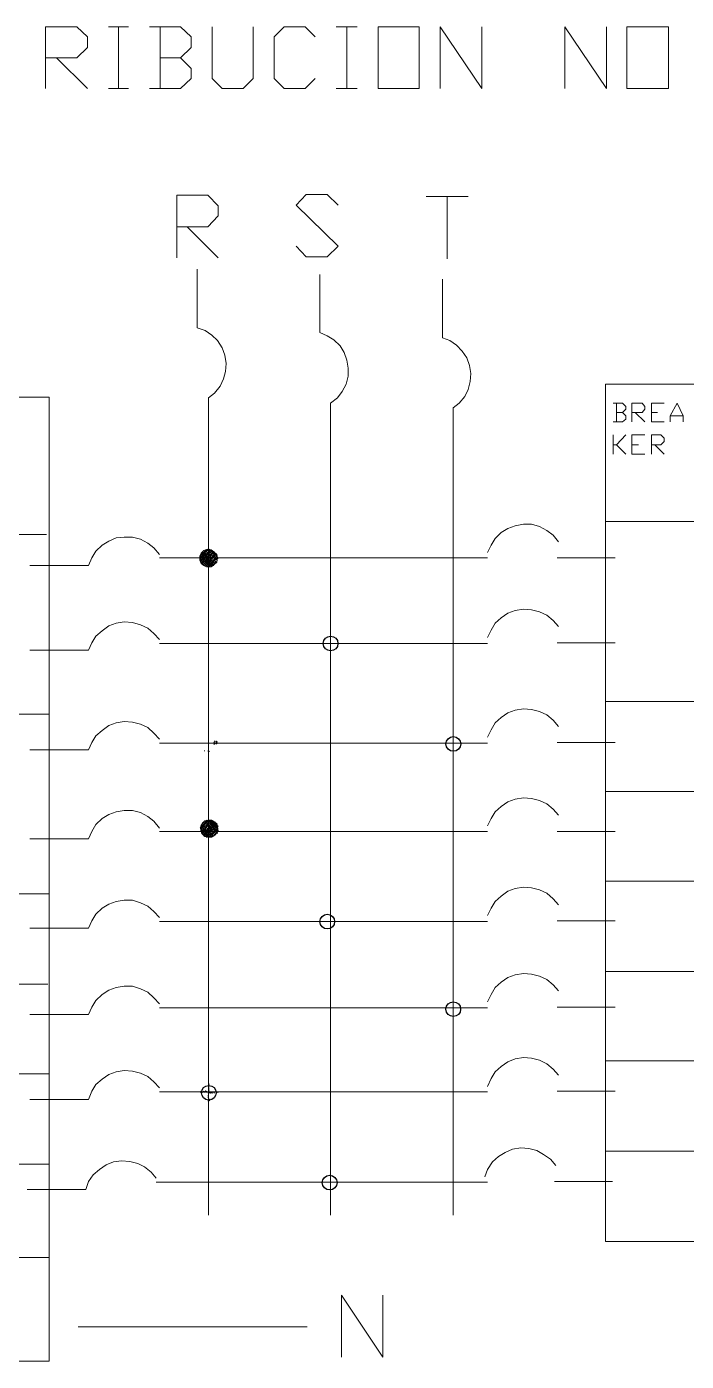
# Model space of a CAD drawing. Header units: metres. Extents: x 0 to 175, y -70 to 21.
# Drawn here: x 163.613 to 165.405, y -11.193 to -7.562 of the extents above; entities that cross this region are included whole.
import ezdxf

# ---------------------------------------------------------------- set-up
doc = ezdxf.new("R2010")
doc.units = ezdxf.units.M
doc.header["$LTSCALE"] = 0.5
doc.layers.add('TABLERO', color=7, linetype='Continuous')

msp = doc.modelspace()

# ---------------------------------------------------------------- linework, layer by layer
at = {"layer": 'TABLERO', "color": 7, "linetype": 'Continuous', "lineweight": 18, "true_color": 0x000007}
for p, q in [((163.8348, -7.562), (163.8898, -7.562)), ((163.8623, -7.562), (163.8623, -7.7306)), ((163.9759, -7.562), (163.9759, -7.7306)), ((164.454, -7.562), (164.5108, -7.562)), ((164.4833, -7.562), (164.4833, -7.7306)), ((163.6938, -7.6463), (163.778, -7.7306)), ((163.8348, -7.7306), (163.8898, -7.7306)), ((164.454, -7.7306), (164.5108, -7.7306)), ((164.6989, -8.0237), (164.8125, -8.0237)), ((164.7557, -8.0237), (164.7557, -8.194)), ((164.0486, -8.1061), (164.1328, -8.1904)), ((164.1072, -8.5714), (164.1072, -10.7953)), ((164.4388, -8.5861), (164.4388, -10.7953)), ((164.7722, -8.5989), (164.7722, -10.7953)), ((165.2155, -8.5861), (165.2155, -8.6373)), ((165.2668, -8.6117), (165.2924, -8.6373)), ((165.3107, -8.6117), (165.3272, -8.6117)), ((165.3107, -8.6373), (165.3455, -8.6373)), ((165.362, -8.6209), (165.3968, -8.6209)), ((165.2063, -8.7253), (165.2063, -8.6722)), ((165.2155, -8.6996), (165.2411, -8.7253)), ((165.2576, -8.6996), (165.2759, -8.6996)), ((165.3199, -8.6996), (165.3455, -8.7253)), ((165.2576, -8.7253), (165.2924, -8.7253)), ((165.1862, -8.9085), (168.3279, -8.9085)), ((163.6668, -8.9433), (160.494, -8.9433)), ((164.0834, -9.0056), (164.0834, -9.0037)), ((164.0852, -8.9982), (164.087, -8.9982)), ((164.0852, -9.0019), (164.087, -9.0001)), ((164.0852, -9.0037), (164.087, -9.0037)), ((164.0852, -9.0056), (164.087, -9.0037)), ((164.087, -8.9964), (164.0889, -8.9946)), ((164.087, -8.9982), (164.0889, -8.9982)), ((164.087, -9.0019), (164.0889, -9.0019)), ((164.0889, -8.9982), (164.0925, -8.9964)), ((164.0889, -9.0001), (164.0907, -9.0001)), ((164.0889, -9.0019), (164.0907, -9.0001)), ((164.0907, -8.9927), (164.0925, -8.9909)), ((164.0907, -8.9982), (164.0925, -8.9982)), ((164.0907, -9.0037), (164.0925, -9.0019)), ((164.0925, -8.9946), (164.0962, -8.9927)), ((164.0925, -8.9982), (164.0944, -8.9946)), ((164.0925, -9.0056), (164.0944, -9.0037)), ((164.0944, -8.9891), (164.0962, -8.9872)), ((164.0944, -8.9927), (164.0962, -8.9891)), ((164.0944, -9.0001), (164.0962, -8.9982)), ((164.0962, -8.9909), (164.0998, -8.9891)), ((164.0962, -8.9946), (164.098, -8.9909)), ((164.0962, -9.0019), (164.0998, -9.0001)), ((164.0962, -9.0056), (164.098, -9.0019)), ((164.0962, -9.0037), (164.098, -9.0037)), ((164.098, -8.9891), (164.0998, -8.9854)), ((164.098, -8.9927), (164.1017, -8.9909)), ((164.098, -8.9964), (164.0998, -8.9946)), ((164.0998, -8.9872), (164.1035, -8.9854)), ((164.0998, -8.9909), (164.1017, -8.9872)), ((164.0998, -8.9982), (164.1035, -8.9964)), ((164.0998, -9.0019), (164.1017, -8.9982)), ((164.1017, -8.9891), (164.1053, -8.9872)), ((164.1017, -8.9927), (164.1035, -8.9909)), ((164.1017, -8.9964), (164.1035, -8.9927)), ((164.1017, -9.0001), (164.1053, -8.9982)), ((164.1017, -9.0037), (164.1035, -9.0019)), ((164.1035, -8.9872), (164.1053, -8.9836)), ((164.1035, -8.9946), (164.1072, -8.9927)), ((164.1035, -8.9982), (164.1053, -8.9946)), ((164.1035, -9.0056), (164.1072, -9.0037)), ((164.1053, -8.9891), (164.1072, -8.9872)), ((164.1053, -8.9927), (164.1072, -8.9891)), ((164.1053, -8.9964), (164.1072, -8.9964)), ((164.1053, -9.0001), (164.1072, -8.9982)), ((164.1072, -8.9854), (164.1072, -8.9836)), ((164.1072, -8.9854), (164.109, -8.9854)), ((164.1072, -8.9891), (164.109, -8.9891)), ((164.1072, -8.9909), (164.1108, -8.9891)), ((164.1072, -8.9946), (164.109, -8.9909)), ((164.1072, -8.9946), (164.109, -8.9946)), ((164.1072, -8.9964), (164.109, -8.9946)), ((164.1072, -8.9982), (164.109, -8.9982)), ((164.1072, -9.0001), (164.109, -9.0001)), ((164.1072, -9.0019), (164.1108, -9.0001)), ((164.1072, -9.0056), (164.109, -9.0019)), ((164.109, -8.9872), (164.1108, -8.9854)), ((164.109, -8.9927), (164.1127, -8.9909)), ((164.109, -8.9964), (164.1108, -8.9927)), ((164.109, -9.0001), (164.1108, -8.9964)), ((164.109, -9.0037), (164.1127, -9.0019)), ((164.1108, -8.9872), (164.1127, -8.9854)), ((164.1108, -8.9909), (164.1127, -8.9872)), ((164.1108, -8.9982), (164.1145, -8.9964)), ((164.1108, -9.0019), (164.1127, -8.9982)), ((164.1108, -9.0074), (164.1145, -9.0037)), ((164.1127, -8.9946), (164.1145, -8.9927)), ((164.1127, -9.0001), (164.1163, -8.9982)), ((164.1127, -9.0037), (164.1145, -9.0001)), ((164.1145, -8.9872), (164.1145, -8.9854)), ((164.1145, -8.9891), (164.1163, -8.9872)), ((164.1145, -8.9946), (164.1182, -8.9927)), ((164.1145, -8.9982), (164.1163, -8.9946)), ((164.1145, -9.0056), (164.1182, -9.0037)), ((164.1163, -8.9909), (164.1182, -8.9891)), ((164.1163, -8.9964), (164.12, -8.9946)), ((164.1163, -9.0001), (164.1182, -8.9964)), ((164.1163, -9.0019), (164.1182, -9.0001)), ((164.1182, -8.9909), (164.12, -8.9891)), ((164.1182, -8.9946), (164.12, -8.9909)), ((164.1182, -9.0019), (164.1218, -9.0001)), ((164.1182, -9.0056), (164.12, -9.0019)), ((164.12, -8.9927), (164.1218, -8.9927)), ((164.12, -8.9964), (164.1237, -8.9927)), ((164.12, -8.9982), (164.1218, -8.9964)), ((164.12, -9.0037), (164.1237, -9.0019)), ((164.12, -9.0074), (164.1218, -9.0037)), ((164.1218, -8.9909), (164.1218, -8.9891)), ((164.1218, -8.9927), (164.1237, -8.9909)), ((164.1218, -8.9982), (164.1255, -8.9946)), ((164.1218, -9.0019), (164.1237, -8.9982)), ((164.1237, -8.9946), (164.1255, -8.9927)), ((164.1237, -9.0001), (164.1273, -8.9982)), ((164.1237, -9.0037), (164.1255, -9.0001)), ((164.1237, -9.0056), (164.1255, -9.0037)), ((164.1255, -8.9982), (164.1273, -8.9964)), ((164.1255, -9.0056), (164.1292, -9.0019)), ((164.1273, -9.0001), (164.1292, -8.9982)), ((164.1273, -9.0019), (164.1292, -9.0001)), ((164.1292, -9.0056), (164.1292, -9.0037)), ((163.7811, -9.0275), (163.6217, -9.0275)), ((164.8656, -9.0074), (163.9734, -9.0074)), ((164.0834, -9.0056), (164.0852, -9.0056)), ((164.0834, -9.0074), (164.0852, -9.0074)), ((164.0834, -9.0092), (164.0852, -9.0074)), ((164.0834, -9.0111), (164.0852, -9.0092)), ((164.0834, -9.0129), (164.0852, -9.0129)), ((164.0852, -9.0111), (164.0889, -9.0074)), ((164.0852, -9.0147), (164.087, -9.0111)), ((164.0852, -9.0166), (164.087, -9.0147)), ((164.0852, -9.0184), (164.0852, -9.0166)), ((164.087, -9.0074), (164.0889, -9.0056)), ((164.087, -9.0074), (164.0889, -9.0074)), ((164.087, -9.0129), (164.0907, -9.0111)), ((164.087, -9.0166), (164.0889, -9.0129)), ((164.087, -9.0184), (164.0889, -9.0166)), ((164.087, -9.0202), (164.0889, -9.0202)), ((164.087, -9.022), (164.0889, -9.022)), ((164.0889, -9.0092), (164.0907, -9.0074)), ((164.0889, -9.0111), (164.0907, -9.0111)), ((164.0889, -9.022), (164.0907, -9.0184)), ((164.0889, -9.0239), (164.0907, -9.022)), ((164.0907, -9.0074), (164.0925, -9.0074)), ((164.0907, -9.0092), (164.0925, -9.0092)), ((164.0907, -9.0147), (164.0925, -9.0129)), ((164.0907, -9.0202), (164.0944, -9.0184)), ((164.0907, -9.0239), (164.0925, -9.0202)), ((164.0907, -9.0257), (164.0925, -9.0239)), ((164.0925, -9.0074), (164.0944, -9.0074)), ((164.0925, -9.0092), (164.0925, -9.0074)), ((164.0925, -9.0074), (164.0944, -9.0074)), ((164.0925, -9.0166), (164.0944, -9.0147)), ((164.0925, -9.0184), (164.0944, -9.0184)), ((164.0925, -9.0275), (164.0944, -9.0257)), ((164.0944, -9.0056), (164.0962, -9.0056)), ((164.0944, -9.0111), (164.0962, -9.0092)), ((164.0944, -9.0166), (164.098, -9.0147)), ((164.0944, -9.0202), (164.0962, -9.0166)), ((164.0944, -9.022), (164.0962, -9.0202)), ((164.0944, -9.0275), (164.098, -9.0257)), ((164.0962, -9.0074), (164.098, -9.0074)), ((164.0962, -9.0129), (164.098, -9.0111)), ((164.0962, -9.0147), (164.098, -9.0147)), ((164.0962, -9.0239), (164.098, -9.022)), ((164.0962, -9.0294), (164.0962, -9.0275)), ((164.098, -9.0074), (164.0998, -9.0056)), ((164.098, -9.0129), (164.0998, -9.0129)), ((164.098, -9.0184), (164.0998, -9.0166)), ((164.098, -9.0239), (164.1017, -9.022)), ((164.098, -9.0275), (164.0998, -9.0239)), ((164.098, -9.0294), (164.0998, -9.0275)), ((164.0998, -9.0092), (164.1017, -9.0074)), ((164.0998, -9.0129), (164.1017, -9.0092)), ((164.0998, -9.0111), (164.1017, -9.0111)), ((164.0998, -9.0147), (164.1017, -9.0147)), ((164.0998, -9.0202), (164.1017, -9.0184)), ((164.0998, -9.022), (164.1017, -9.022)), ((164.0998, -9.0312), (164.1017, -9.0294)), ((164.1017, -9.0074), (164.1035, -9.0074)), ((164.1017, -9.0147), (164.1035, -9.0129)), ((164.1017, -9.0202), (164.1053, -9.0166)), ((164.1017, -9.0239), (164.1035, -9.0202)), ((164.1017, -9.0257), (164.1035, -9.0239)), ((164.1017, -9.0312), (164.1053, -9.0294)), ((164.1035, -9.0074), (164.1053, -9.0056)), ((164.1035, -9.0074), (164.1053, -9.0074)), ((164.1035, -9.0092), (164.1035, -9.0074)), ((164.1035, -9.0111), (164.1053, -9.0111)), ((164.1035, -9.0166), (164.1053, -9.0147)), ((164.1035, -9.0184), (164.1053, -9.0184)), ((164.1035, -9.022), (164.1053, -9.022)), ((164.1035, -9.0275), (164.1053, -9.0257)), ((164.1053, -9.0074), (164.1072, -9.0074)), ((164.1053, -9.0074), (164.1072, -9.0074)), ((164.1053, -9.0111), (164.1072, -9.0092)), ((164.1053, -9.0202), (164.1072, -9.0184)), ((164.1053, -9.022), (164.1072, -9.0202)), ((164.1053, -9.0275), (164.1072, -9.0275)), ((164.1053, -9.0312), (164.1072, -9.0294)), ((164.1053, -9.0312), (164.1072, -9.0312)), ((164.1072, -9.0056), (164.109, -9.0056)), ((164.1072, -9.0074), (164.109, -9.0056)), ((164.1072, -9.0111), (164.1108, -9.0074)), ((164.1072, -9.0092), (164.109, -9.0092)), ((164.1072, -9.0129), (164.109, -9.0111)), ((164.1072, -9.0166), (164.109, -9.0129)), ((164.1072, -9.0147), (164.109, -9.0147)), ((164.1072, -9.0166), (164.109, -9.0166)), ((164.1072, -9.0184), (164.109, -9.0166)), ((164.1072, -9.0184), (164.109, -9.0184)), ((164.1072, -9.0202), (164.109, -9.0202)), ((164.1072, -9.0239), (164.109, -9.022)), ((164.1072, -9.0257), (164.109, -9.0257)), ((164.1072, -9.0294), (164.1072, -9.0275)), ((164.1072, -9.0294), (164.109, -9.0294)), ((164.109, -9.0074), (164.1108, -9.0056)), ((164.109, -9.0074), (164.1108, -9.0074)), ((164.109, -9.0147), (164.1127, -9.0129)), ((164.109, -9.0184), (164.1108, -9.0166)), ((164.109, -9.0275), (164.1108, -9.0239)), ((164.109, -9.0294), (164.1108, -9.0275)), ((164.1108, -9.0092), (164.1127, -9.0074)), ((164.1108, -9.0129), (164.1127, -9.0092)), ((164.1108, -9.0147), (164.1127, -9.0147)), ((164.1108, -9.0202), (164.1127, -9.0184)), ((164.1108, -9.022), (164.1127, -9.022)), ((164.1108, -9.0257), (164.1127, -9.0257)), ((164.1108, -9.0312), (164.1127, -9.0294)), ((164.1127, -9.0074), (164.1145, -9.0074)), ((164.1127, -9.0111), (164.1163, -9.0092)), ((164.1127, -9.0147), (164.1145, -9.0129)), ((164.1127, -9.022), (164.1163, -9.0202)), ((164.1127, -9.0239), (164.1145, -9.0239)), ((164.1127, -9.0257), (164.1145, -9.0239)), ((164.1145, -9.0074), (164.1163, -9.0056)), ((164.1145, -9.0092), (164.1145, -9.0074)), ((164.1145, -9.0166), (164.1163, -9.0147)), ((164.1145, -9.0202), (164.1163, -9.0166)), ((164.1145, -9.022), (164.1163, -9.022)), ((164.1145, -9.0275), (164.1163, -9.0257)), ((164.1145, -9.0294), (164.1163, -9.0294)), ((164.1163, -9.0074), (164.12, -9.0056)), ((164.1163, -9.0074), (164.1182, -9.0074)), ((164.1163, -9.0111), (164.1182, -9.0074)), ((164.1163, -9.0184), (164.12, -9.0166)), ((164.1163, -9.022), (164.1182, -9.0202)), ((164.1182, -9.0092), (164.1218, -9.0074)), ((164.1182, -9.0129), (164.1218, -9.0111)), ((164.1182, -9.0166), (164.12, -9.0129)), ((164.1182, -9.0184), (164.12, -9.0184)), ((164.1182, -9.0239), (164.12, -9.022)), ((164.1182, -9.0294), (164.1182, -9.0275)), ((164.12, -9.0147), (164.1237, -9.0129)), ((164.12, -9.0184), (164.1218, -9.0147)), ((164.12, -9.0257), (164.1237, -9.0239)), ((164.12, -9.0275), (164.1218, -9.0275)), ((164.1218, -9.0074), (164.1237, -9.0074)), ((164.1218, -9.0092), (164.1237, -9.0074)), ((164.1218, -9.0129), (164.1237, -9.0092)), ((164.1218, -9.0166), (164.1255, -9.0147)), ((164.1218, -9.0202), (164.1237, -9.0184)), ((164.1218, -9.0239), (164.1237, -9.0202)), ((164.1237, -9.0074), (164.1255, -9.0074)), ((164.1237, -9.0111), (164.1273, -9.0092)), ((164.1237, -9.0147), (164.1255, -9.0111)), ((164.1237, -9.022), (164.1273, -9.0202)), ((164.1255, -9.0074), (164.1273, -9.0056)), ((164.1255, -9.0092), (164.1255, -9.0074)), ((164.1255, -9.0129), (164.1292, -9.0111)), ((164.1255, -9.0166), (164.1292, -9.0147)), ((164.1255, -9.0202), (164.1273, -9.0166)), ((164.1273, -9.0074), (164.131, -9.0056)), ((164.1273, -9.0074), (164.1292, -9.0074)), ((164.1273, -9.0111), (164.1292, -9.0074)), ((164.1292, -9.0129), (164.131, -9.0129)), ((164.1292, -9.0166), (164.1292, -9.0147)), ((164.131, -9.0092), (164.1328, -9.0092)), ((165.0543, -9.0074), (165.2118, -9.0074)), ((163.7811, -9.2584), (163.6217, -9.2584)), ((164.8656, -9.24), (163.9734, -9.24)), ((165.0543, -9.2382), (165.2118, -9.2382)), ((165.1862, -9.3976), (168.3279, -9.3976)), ((163.674, -9.4324), (162.2212, -9.4324)), ((164.8656, -9.5112), (163.9734, -9.5112)), ((164.121, -9.5097), (164.1228, -9.5079)), ((164.1228, -9.5061), (164.1247, -9.5061)), ((164.1228, -9.5116), (164.1247, -9.5097)), ((164.1228, -9.5116), (164.1247, -9.5116)), ((164.1265, -9.5079), (164.1283, -9.5061)), ((164.1283, -9.5097), (164.1302, -9.5079)), ((164.1283, -9.5116), (164.1302, -9.5116)), ((164.1283, -9.5134), (164.1302, -9.5116)), ((164.7483, -9.5112), (164.7502, -9.5112)), ((164.752, -9.5112), (164.7538, -9.5112)), ((164.7575, -9.5112), (164.7593, -9.5112)), ((164.763, -9.5112), (164.7648, -9.5112)), ((164.7685, -9.5112), (164.7703, -9.5112)), ((164.7722, -9.4892), (164.7722, -9.4874)), ((164.7722, -9.4929), (164.7722, -9.491)), ((164.7722, -9.5002), (164.7722, -9.4983)), ((164.7722, -9.5038), (164.7722, -9.502)), ((164.7722, -9.5112), (164.7722, -9.5093)), ((164.7722, -9.5112), (164.774, -9.5112)), ((164.774, -9.5112), (164.7758, -9.5112)), ((164.7758, -9.5112), (164.7777, -9.5112)), ((164.7795, -9.5112), (164.7813, -9.5112)), ((164.7832, -9.5112), (164.785, -9.5112)), ((164.7868, -9.5112), (164.7886, -9.5112)), ((164.7905, -9.5112), (164.7923, -9.5112)), ((165.0543, -9.5093), (165.2118, -9.5093)), ((163.7811, -9.5295), (163.6217, -9.5295)), ((164.0954, -9.5317), (164.0972, -9.5317)), ((164.1064, -9.5317), (164.1082, -9.5299)), ((164.1064, -9.5317), (164.1082, -9.5317)), ((164.1064, -9.5336), (164.1064, -9.5317)), ((164.1064, -9.5336), (164.1082, -9.5336)), ((164.1082, -9.5336), (164.11, -9.5336)), ((164.1265, -9.5134), (164.1283, -9.5134)), ((165.1862, -9.6431), (168.3279, -9.6431)), ((164.0898, -9.7301), (164.0916, -9.7264)), ((164.0916, -9.7319), (164.0953, -9.7301)), ((164.0934, -9.7264), (164.0953, -9.7246)), ((164.0934, -9.7283), (164.0953, -9.7264)), ((164.0953, -9.7283), (164.0989, -9.7264)), ((164.0953, -9.7319), (164.0971, -9.7283)), ((164.0971, -9.7246), (164.0989, -9.7228)), ((164.0971, -9.7301), (164.1008, -9.7283)), ((164.0971, -9.7337), (164.0989, -9.7301)), ((164.0989, -9.7246), (164.1026, -9.7209)), ((164.0989, -9.7283), (164.1008, -9.7246)), ((164.1008, -9.7264), (164.1044, -9.7246)), ((164.1008, -9.7301), (164.1026, -9.7264)), ((164.1008, -9.7319), (164.1026, -9.7301)), ((164.1026, -9.7228), (164.1044, -9.7209)), ((164.1026, -9.7246), (164.1044, -9.7246)), ((164.1044, -9.7228), (164.1081, -9.7209)), ((164.1044, -9.7283), (164.1063, -9.7264)), ((164.1063, -9.7301), (164.1081, -9.7283)), ((164.1081, -9.7209), (164.1099, -9.7209)), ((164.1081, -9.7246), (164.1099, -9.7228)), ((164.1081, -9.7246), (164.1099, -9.7246)), ((164.1081, -9.7301), (164.1118, -9.7283)), ((164.1081, -9.7301), (164.1099, -9.7301)), ((164.1081, -9.7319), (164.1099, -9.7301)), ((164.1099, -9.7209), (164.1118, -9.7209)), ((164.1099, -9.7264), (164.1118, -9.7246)), ((164.1099, -9.7283), (164.1118, -9.7283)), ((164.1118, -9.7209), (164.1136, -9.7209)), ((164.1118, -9.7264), (164.1154, -9.7228)), ((164.1118, -9.7319), (164.1136, -9.7301)), ((164.1136, -9.7228), (164.1154, -9.7209)), ((164.1136, -9.7246), (164.1154, -9.7246)), ((164.1136, -9.7283), (164.1154, -9.7283)), ((164.1154, -9.7283), (164.1173, -9.7264)), ((164.1173, -9.7228), (164.1173, -9.7209)), ((164.1173, -9.7246), (164.1191, -9.7246)), ((164.1173, -9.7301), (164.1191, -9.7283)), ((164.1191, -9.7246), (164.1209, -9.7228)), ((164.1191, -9.7337), (164.1227, -9.7301)), ((164.1209, -9.7264), (164.1227, -9.7246)), ((164.1209, -9.7283), (164.1227, -9.7283)), ((164.1227, -9.7283), (164.1246, -9.7264)), ((164.1227, -9.7319), (164.1246, -9.7301)), ((164.1246, -9.7264), (164.1264, -9.7264)), ((164.1246, -9.7283), (164.1264, -9.7283)), ((164.1264, -9.7283), (164.1282, -9.7283)), ((164.1282, -9.7301), (164.1301, -9.7301)), ((164.8656, -9.7511), (163.9734, -9.7511)), ((164.0843, -9.7411), (164.0861, -9.7392)), ((164.0843, -9.7429), (164.0861, -9.7429)), ((164.0861, -9.7374), (164.0879, -9.7374)), ((164.0861, -9.7411), (164.0898, -9.7392)), ((164.0861, -9.7447), (164.0879, -9.7429)), ((164.0861, -9.7447), (164.0879, -9.7447)), ((164.0861, -9.7466), (164.0879, -9.7447)), ((164.0861, -9.7484), (164.0879, -9.7484)), ((164.0861, -9.7521), (164.0879, -9.7502)), ((164.0879, -9.7356), (164.0898, -9.7337)), ((164.0879, -9.7392), (164.0898, -9.7356)), ((164.0879, -9.7411), (164.0898, -9.7411)), ((164.0879, -9.7466), (164.0898, -9.7447)), ((164.0879, -9.7484), (164.0898, -9.7484)), ((164.0879, -9.7521), (164.0898, -9.7521)), ((164.0879, -9.7539), (164.0898, -9.7539)), ((164.0879, -9.7576), (164.0898, -9.7557)), ((164.0898, -9.7374), (164.0934, -9.7356)), ((164.0898, -9.7411), (164.0916, -9.7374)), ((164.0898, -9.7484), (164.0934, -9.7466)), ((164.0898, -9.7502), (164.0916, -9.7502)), ((164.0898, -9.7521), (164.0916, -9.7502)), ((164.0898, -9.7594), (164.0916, -9.7576)), ((164.0907, -9.7511), (164.0925, -9.7511)), ((164.0916, -9.7356), (164.0934, -9.7319)), ((164.0916, -9.7429), (164.0934, -9.7411)), ((164.0916, -9.7484), (164.0934, -9.7484)), ((164.0916, -9.7539), (164.0934, -9.7521)), ((164.0916, -9.7594), (164.0934, -9.7594)), ((164.0934, -9.7337), (164.0971, -9.7319)), ((164.0934, -9.7374), (164.0953, -9.7337)), ((164.0934, -9.7447), (164.0934, -9.7429)), ((164.0934, -9.7447), (164.0953, -9.7447)), ((164.0934, -9.7484), (164.0953, -9.7447)), ((164.0934, -9.7557), (164.0953, -9.7539)), ((164.0934, -9.7576), (164.0953, -9.7576)), ((164.0934, -9.7594), (164.0953, -9.7576)), ((164.0934, -9.7631), (164.0953, -9.7631)), ((164.0953, -9.7356), (164.0989, -9.7337)), ((164.0953, -9.7392), (164.0971, -9.7374)), ((164.0953, -9.7429), (164.0971, -9.7392)), ((164.0953, -9.7447), (164.0971, -9.7429)), ((164.0953, -9.7502), (164.0971, -9.7484)), ((164.0953, -9.7557), (164.0971, -9.7557)), ((164.0953, -9.7612), (164.0971, -9.7594)), ((164.0971, -9.7411), (164.1008, -9.7392)), ((164.0971, -9.7447), (164.0989, -9.7411)), ((164.0971, -9.7447), (164.0989, -9.7447)), ((164.0971, -9.7521), (164.1008, -9.7502)), ((164.0971, -9.7557), (164.0989, -9.7521)), ((164.0971, -9.7539), (164.0989, -9.7539)), ((164.0971, -9.7576), (164.0989, -9.7576)), ((164.0971, -9.7631), (164.0989, -9.7612)), ((164.0971, -9.7649), (164.0989, -9.7649)), ((164.0989, -9.7356), (164.1026, -9.7337)), ((164.0989, -9.7392), (164.1008, -9.7356)), ((164.0989, -9.7429), (164.1026, -9.7411)), ((164.0989, -9.7466), (164.1008, -9.7447)), ((164.0989, -9.7576), (164.1008, -9.7557)), ((164.0989, -9.7631), (164.1008, -9.7631)), ((164.1008, -9.7374), (164.1044, -9.7356)), ((164.1008, -9.7411), (164.1026, -9.7374)), ((164.1008, -9.7484), (164.1044, -9.7466)), ((164.1008, -9.7521), (164.1026, -9.7484)), ((164.1008, -9.7594), (164.1026, -9.7576)), ((164.1008, -9.7631), (164.1026, -9.7594)), ((164.1008, -9.7612), (164.1026, -9.7612)), ((164.1008, -9.7649), (164.1026, -9.7649)), ((164.1008, -9.7667), (164.1026, -9.7667)), ((164.1026, -9.7356), (164.1044, -9.7319)), ((164.1026, -9.7392), (164.1063, -9.7374)), ((164.1026, -9.7429), (164.1044, -9.7411)), ((164.1026, -9.7466), (164.1044, -9.7447)), ((164.1026, -9.7502), (164.1063, -9.7484)), ((164.1026, -9.7539), (164.1044, -9.7521)), ((164.1026, -9.7649), (164.1044, -9.7631)), ((164.1044, -9.7337), (164.1081, -9.7319)), ((164.1044, -9.7374), (164.1063, -9.7337)), ((164.1044, -9.7447), (164.1044, -9.7429)), ((164.1044, -9.7447), (164.1063, -9.7447)), ((164.1044, -9.7484), (164.1063, -9.7447)), ((164.1044, -9.7557), (164.1081, -9.7539)), ((164.1044, -9.7594), (164.1063, -9.7557)), ((164.1044, -9.7576), (164.1063, -9.7576)), ((164.1044, -9.7612), (164.1063, -9.7612)), ((164.1044, -9.7667), (164.1063, -9.7649)), ((164.1063, -9.7392), (164.1081, -9.7374)), ((164.1063, -9.7429), (164.1081, -9.7392)), ((164.1063, -9.7447), (164.1081, -9.7429)), ((164.1063, -9.7466), (164.1081, -9.7447)), ((164.1063, -9.7502), (164.1081, -9.7484)), ((164.1063, -9.7576), (164.1081, -9.7557)), ((164.1063, -9.7612), (164.1081, -9.7594)), ((164.1063, -9.7667), (164.1081, -9.7667)), ((164.1072, -9.7347), (164.1072, -9.7328)), ((164.1072, -9.7457), (164.1072, -9.7438)), ((164.1081, -9.7337), (164.1081, -9.7319)), ((164.1081, -9.7356), (164.1099, -9.7337)), ((164.1081, -9.7356), (164.1099, -9.7356)), ((164.1081, -9.7392), (164.1099, -9.7392)), ((164.1081, -9.7411), (164.1118, -9.7392)), ((164.1081, -9.7411), (164.1099, -9.7411)), ((164.1081, -9.7429), (164.1099, -9.7411)), ((164.1081, -9.7447), (164.1081, -9.7429)), ((164.1081, -9.7447), (164.1099, -9.7447)), ((164.1081, -9.7447), (164.1099, -9.7447)), ((164.1081, -9.7484), (164.1099, -9.7484)), ((164.1081, -9.7521), (164.1118, -9.7502)), ((164.1081, -9.7521), (164.1099, -9.7521)), ((164.1081, -9.7539), (164.1099, -9.7521)), ((164.1081, -9.7557), (164.1081, -9.7539)), ((164.1081, -9.7557), (164.1099, -9.7557)), ((164.1081, -9.7631), (164.1099, -9.7612)), ((164.1081, -9.7631), (164.1099, -9.7631)), ((164.1081, -9.7649), (164.1099, -9.7631)), ((164.1081, -9.7649), (164.1099, -9.7649)), ((164.1081, -9.7667), (164.1081, -9.7649)), ((164.1081, -9.7667), (164.1099, -9.7667)), ((164.1099, -9.7374), (164.1118, -9.7356)), ((164.1099, -9.7429), (164.1136, -9.7411)), ((164.1099, -9.7466), (164.1118, -9.7447)), ((164.1099, -9.7502), (164.1118, -9.7466)), ((164.1099, -9.7539), (164.1136, -9.7521)), ((164.1099, -9.7576), (164.1118, -9.7557)), ((164.1099, -9.7649), (164.1136, -9.7631)), ((164.1099, -9.7667), (164.1118, -9.7667)), ((164.1118, -9.7374), (164.1154, -9.7356)), ((164.1118, -9.7411), (164.1136, -9.7374)), ((164.1118, -9.7447), (164.1118, -9.7429)), ((164.1118, -9.7484), (164.1154, -9.7466)), ((164.1118, -9.7521), (164.1136, -9.7484)), ((164.1118, -9.7594), (164.1154, -9.7576)), ((164.1118, -9.7631), (164.1136, -9.7594)), ((164.1118, -9.7649), (164.1136, -9.7649)), ((164.1136, -9.7337), (164.1154, -9.7319)), ((164.1136, -9.7447), (164.1154, -9.7447)), ((164.1136, -9.7502), (164.1173, -9.7484)), ((164.1136, -9.7539), (164.1154, -9.7502)), ((164.1136, -9.7612), (164.1173, -9.7594)), ((164.1136, -9.7649), (164.1154, -9.7631)), ((164.1154, -9.7374), (164.1173, -9.7337)), ((164.1154, -9.7392), (164.1173, -9.7374)), ((164.1154, -9.7447), (164.1154, -9.7429)), ((164.1154, -9.7447), (164.1173, -9.7447)), ((164.1154, -9.7484), (164.1173, -9.7447)), ((164.1154, -9.7557), (164.1191, -9.7539)), ((164.1154, -9.7594), (164.1173, -9.7557)), ((164.1154, -9.7667), (164.1173, -9.7649)), ((164.1173, -9.7319), (164.1191, -9.7319)), ((164.1173, -9.7356), (164.1191, -9.7356)), ((164.1173, -9.7411), (164.1191, -9.7392)), ((164.1173, -9.7447), (164.1191, -9.7429)), ((164.1173, -9.7466), (164.1209, -9.7447)), ((164.1173, -9.7502), (164.1191, -9.7466)), ((164.1173, -9.7521), (164.1191, -9.7502)), ((164.1173, -9.7576), (164.1209, -9.7557)), ((164.1173, -9.7612), (164.1191, -9.7576)), ((164.1191, -9.7356), (164.1209, -9.7337)), ((164.1191, -9.7447), (164.1209, -9.7411)), ((164.1191, -9.7447), (164.1209, -9.7447)), ((164.1191, -9.7521), (164.1227, -9.7502)), ((164.1191, -9.7557), (164.1209, -9.7521)), ((164.1191, -9.7594), (164.1227, -9.7576)), ((164.1191, -9.7631), (164.1227, -9.7612)), ((164.1191, -9.7649), (164.1209, -9.7631)), ((164.1209, -9.7319), (164.1227, -9.7319)), ((164.1209, -9.7374), (164.1227, -9.7356)), ((164.1209, -9.7429), (164.1227, -9.7429)), ((164.1209, -9.7466), (164.1227, -9.7447)), ((164.1209, -9.7484), (164.1227, -9.7466)), ((164.1209, -9.7539), (164.1246, -9.7521)), ((164.1209, -9.7576), (164.1227, -9.7539)), ((164.1218, -9.7511), (164.1237, -9.7511)), ((164.1227, -9.7411), (164.1246, -9.7374)), ((164.1227, -9.7429), (164.1246, -9.7411)), ((164.1227, -9.7521), (164.1246, -9.7484)), ((164.1227, -9.7594), (164.1264, -9.7576)), ((164.1227, -9.7631), (164.1246, -9.7594)), ((164.1237, -9.7511), (164.1255, -9.7511)), ((164.1246, -9.7337), (164.1264, -9.7319)), ((164.1246, -9.7356), (164.1264, -9.7356)), ((164.1246, -9.7392), (164.1264, -9.7392)), ((164.1246, -9.7447), (164.1264, -9.7429)), ((164.1246, -9.7447), (164.1264, -9.7447)), ((164.1246, -9.7502), (164.1282, -9.7484)), ((164.1246, -9.7539), (164.1264, -9.7502)), ((164.1246, -9.7557), (164.1264, -9.7539)), ((164.1264, -9.7356), (164.1301, -9.7337)), ((164.1264, -9.7374), (164.1282, -9.7374)), ((164.1264, -9.7392), (164.1282, -9.7374)), ((164.1264, -9.7484), (164.1282, -9.7447)), ((164.1264, -9.7594), (164.1282, -9.7557)), ((164.1282, -9.7356), (164.1301, -9.7356)), ((164.1282, -9.7411), (164.1301, -9.7392)), ((164.1282, -9.7466), (164.1301, -9.7466)), ((164.1282, -9.7502), (164.1319, -9.7466)), ((164.1282, -9.7521), (164.1301, -9.7502)), ((164.1301, -9.7356), (164.1301, -9.7337)), ((164.1301, -9.7429), (164.1319, -9.7411)), ((164.1301, -9.7447), (164.1319, -9.7447)), ((164.1301, -9.7466), (164.1319, -9.7447)), ((164.1301, -9.7557), (164.1319, -9.7557)), ((164.1319, -9.7374), (164.1337, -9.7374)), ((164.1319, -9.7484), (164.1337, -9.7484)), ((164.772, -9.7524), (164.772, -9.7505)), ((165.0543, -9.7511), (165.2118, -9.7511)), ((163.7811, -9.7713), (163.6217, -9.7713)), ((164.1072, -9.7731), (164.1072, -9.7713)), ((165.1862, -9.8867), (168.3279, -9.8867)), ((163.674, -9.9215), (160.494, -9.9215)), ((164.4388, -9.9856), (164.4388, -9.9838)), ((163.7811, -10.0149), (163.6217, -10.0149)), ((164.8656, -9.9966), (163.9734, -9.9966)), ((164.4168, -9.9966), (164.4186, -9.9966)), ((164.4241, -9.9966), (164.4259, -9.9966)), ((164.4278, -9.9966), (164.4296, -9.9966)), ((164.4351, -9.9966), (164.4369, -9.9966)), ((164.4388, -9.9875), (164.4388, -9.9856)), ((164.4388, -9.9966), (164.4388, -9.9948)), ((164.4388, -9.9966), (164.4406, -9.9966)), ((164.4388, -9.9966), (164.4406, -9.9966)), ((164.4388, -10.0003), (164.4388, -9.9985)), ((164.4388, -10.0076), (164.4388, -10.0058)), ((164.4388, -10.0186), (164.4388, -10.0168)), ((164.4442, -9.9966), (164.4461, -9.9966)), ((164.4461, -9.9966), (164.4479, -9.9966)), ((164.4497, -9.9966), (164.4516, -9.9966)), ((164.4552, -9.9966), (164.4571, -9.9966)), ((164.4607, -9.9966), (164.4626, -9.9966)), ((165.0543, -9.9948), (165.2118, -9.9948)), ((165.1862, -10.1322), (168.3279, -10.1322)), ((163.67, -10.167), (160.494, -10.167)), ((164.8656, -10.2311), (163.9734, -10.2311)), ((164.7483, -10.2311), (164.7502, -10.2311)), ((164.752, -10.2311), (164.7538, -10.2311)), ((164.7575, -10.2311), (164.7593, -10.2311)), ((164.763, -10.2311), (164.7648, -10.2311)), ((164.7685, -10.2311), (164.7703, -10.2311)), ((164.7722, -10.2091), (164.7722, -10.2073)), ((164.7722, -10.2128), (164.7722, -10.211)), ((164.7722, -10.2201), (164.7722, -10.2183)), ((164.7722, -10.2238), (164.7722, -10.222)), ((164.7722, -10.2311), (164.7722, -10.2293)), ((164.7722, -10.2311), (164.774, -10.2311)), ((164.7722, -10.2348), (164.7722, -10.2329)), ((164.774, -10.2311), (164.7758, -10.2311)), ((164.7758, -10.2311), (164.7777, -10.2311)), ((164.7795, -10.2311), (164.7813, -10.2311)), ((164.7832, -10.2311), (164.785, -10.2311)), ((164.7868, -10.2311), (164.7886, -10.2311)), ((164.7905, -10.2311), (164.7923, -10.2311)), ((165.0543, -10.2293), (165.2118, -10.2293)), ((163.7811, -10.2494), (163.6217, -10.2494)), ((165.1862, -10.3758), (168.3279, -10.3758)), ((163.674, -10.4106), (160.494, -10.4106)), ((164.087, -10.4601), (164.0889, -10.4564)), ((164.098, -10.4601), (164.0998, -10.4564)), ((164.1072, -10.4381), (164.109, -10.4381)), ((164.1072, -10.4399), (164.109, -10.4381)), ((164.1072, -10.4399), (164.109, -10.4399)), ((164.1072, -10.4418), (164.109, -10.4418)), ((164.1072, -10.4454), (164.109, -10.4436)), ((164.1072, -10.4473), (164.109, -10.4473)), ((164.1072, -10.4509), (164.109, -10.4509)), ((164.1072, -10.4528), (164.109, -10.4528)), ((164.1072, -10.4564), (164.109, -10.4546)), ((164.1072, -10.4564), (164.109, -10.4564)), ((163.7811, -10.4803), (163.6217, -10.4803)), ((164.8656, -10.4601), (163.9734, -10.4601)), ((164.0834, -10.4601), (164.0852, -10.4601)), ((164.0852, -10.4601), (164.087, -10.4583)), ((164.0852, -10.4619), (164.0889, -10.4601)), ((164.087, -10.4601), (164.0889, -10.4601)), ((164.0889, -10.4601), (164.0907, -10.4601)), ((164.0889, -10.4619), (164.0907, -10.4601)), ((164.0907, -10.4601), (164.0925, -10.4601)), ((164.0925, -10.4601), (164.0944, -10.4583)), ((164.0925, -10.4619), (164.0925, -10.4601)), ((164.0944, -10.4601), (164.098, -10.4583)), ((164.0944, -10.4601), (164.0962, -10.4601)), ((164.0962, -10.4619), (164.0998, -10.4601)), ((164.0998, -10.4601), (164.1017, -10.4601)), ((164.0998, -10.4619), (164.1017, -10.4601)), ((164.1017, -10.4601), (164.1017, -10.4583)), ((164.1035, -10.4601), (164.1053, -10.4601)), ((164.1053, -10.4601), (164.1072, -10.4601)), ((164.1053, -10.4601), (164.1072, -10.4601)), ((164.1053, -10.4638), (164.1072, -10.4619)), ((164.1053, -10.4711), (164.1072, -10.4693)), ((164.1053, -10.4748), (164.1072, -10.4729)), ((164.1053, -10.4821), (164.1072, -10.4803)), ((164.1072, -10.4601), (164.109, -10.4583)), ((164.1072, -10.4619), (164.1072, -10.4601)), ((164.1072, -10.4619), (164.1108, -10.4601)), ((164.1072, -10.4656), (164.109, -10.4619)), ((164.1072, -10.4638), (164.109, -10.4638)), ((164.1072, -10.4729), (164.1072, -10.4711)), ((164.1072, -10.4803), (164.109, -10.4803)), ((164.109, -10.4821), (164.1108, -10.4784)), ((164.109, -10.4839), (164.1108, -10.4821)), ((164.1108, -10.4619), (164.1127, -10.4601)), ((164.1108, -10.4638), (164.1127, -10.4619)), ((164.1127, -10.4638), (164.1163, -10.4601)), ((164.1163, -10.4619), (164.1182, -10.4601)), ((164.1163, -10.4638), (164.1182, -10.4638)), ((164.1182, -10.4619), (164.1218, -10.4601)), ((164.1218, -10.4638), (164.1237, -10.4619)), ((164.1273, -10.4619), (164.1292, -10.4601)), ((164.1273, -10.4638), (164.1292, -10.4638)), ((164.131, -10.4619), (164.1328, -10.4619)), ((165.0543, -10.4583), (165.2118, -10.4583)), ((165.1862, -10.6213), (168.3279, -10.6213)), ((163.674, -10.6561), (160.494, -10.6561)), ((164.8656, -10.7056), (163.9643, -10.7056)), ((164.4076, -10.7056), (164.4094, -10.7056)), ((164.4113, -10.7056), (164.4131, -10.7056)), ((164.4131, -10.7056), (164.4149, -10.7056)), ((164.4168, -10.7056), (164.4186, -10.7056)), ((164.4204, -10.7056), (164.4223, -10.7056)), ((164.4259, -10.7056), (164.4278, -10.7056)), ((164.4259, -10.7056), (164.4278, -10.7056)), ((164.4296, -10.7056), (164.4314, -10.7056)), ((164.4314, -10.7056), (164.4333, -10.7056)), ((164.4351, -10.7056), (164.4369, -10.7056)), ((164.4369, -10.7056), (164.4388, -10.7056)), ((164.4388, -10.7056), (164.4406, -10.7056)), ((164.4406, -10.7056), (164.4424, -10.7056)), ((164.4424, -10.7056), (164.4442, -10.7056)), ((164.4461, -10.7056), (164.4479, -10.7056)), ((164.4497, -10.7056), (164.4516, -10.7056)), ((164.7501, -10.7055), (164.7519, -10.7055)), ((164.7519, -10.7055), (164.7538, -10.7055)), ((164.7556, -10.7055), (164.7574, -10.7055)), ((164.7721, -10.6909), (164.7721, -10.689)), ((164.7721, -10.7019), (164.7721, -10.7)), ((164.7721, -10.7055), (164.7739, -10.7055)), ((165.0469, -10.7037), (165.2045, -10.7037)), ((163.7738, -10.7257), (163.6144, -10.7257)), ((164.7721, -10.7129), (164.7721, -10.711)), ((164.7721, -10.7238), (164.7721, -10.722)), ((165.2045, -10.8668), (167.6391, -10.8668)), ((163.674, -10.9104), (160.494, -10.9104)), ((163.7524, -11.0994), (164.3752, -11.0994))]:
    msp.add_line(p, q, dxfattribs=at)
for points in [[(163.6644, -7.7306), (163.6644, -7.562), (163.7487, -7.562), (163.778, -7.5895), (163.778, -7.6188), (163.7487, -7.6463), (163.6644, -7.6463)], [(164.0308, -7.6463), (164.0601, -7.6188), (164.0601, -7.5895), (164.0308, -7.562), (163.9466, -7.562)], [(164.1169, -7.562), (164.1169, -7.7031), (164.1444, -7.7306), (164.2012, -7.7306), (164.2287, -7.7031), (164.2287, -7.562)], [(164.3972, -7.7031), (164.3697, -7.7306), (164.3129, -7.7306), (164.2855, -7.7031), (164.2855, -7.5895), (164.3129, -7.562), (164.3697, -7.562), (164.3972, -7.5895)], [(164.7361, -7.7306), (164.7361, -7.562), (164.8497, -7.7306), (164.8497, -7.562)], [(165.075, -7.7306), (165.075, -7.562), (165.1886, -7.7306), (165.1886, -7.562)], [(163.9466, -7.7306), (164.0308, -7.7306), (164.0601, -7.7031), (164.0601, -7.6756), (164.0308, -7.6463), (163.9759, -7.6463)], [(164.0211, -8.1904), (164.0211, -8.02), (164.1053, -8.02), (164.1328, -8.0493), (164.1328, -8.0768), (164.1053, -8.1061), (164.0211, -8.1061)], [(164.3453, -8.1592), (164.3728, -8.1885), (164.4296, -8.1885), (164.4589, -8.1592), (164.3453, -8.0475), (164.3728, -8.0182), (164.4296, -8.0182), (164.4589, -8.0475)], [(164.1072, -8.5714), (164.1237, -8.5586), (164.1383, -8.5403), (164.1475, -8.5201), (164.153, -8.5), (164.1548, -8.478), (164.1511, -8.456), (164.1438, -8.4358), (164.131, -8.4157), (164.1163, -8.401), (164.098, -8.3882), (164.076, -8.3809), (164.076, -8.2215)], [(164.4388, -8.5861), (164.4571, -8.5714), (164.4699, -8.5549), (164.4809, -8.5348), (164.4864, -8.5128), (164.4864, -8.4908), (164.4827, -8.4688), (164.4754, -8.4487), (164.4644, -8.4303), (164.4479, -8.4139), (164.4296, -8.4029), (164.4094, -8.3937), (164.4094, -8.2362)], [(164.7722, -8.5989), (164.7886, -8.5861), (164.8033, -8.5677), (164.8125, -8.5494), (164.818, -8.5274), (164.8198, -8.5055), (164.8161, -8.4835), (164.8088, -8.4633), (164.796, -8.445), (164.7813, -8.4285), (164.763, -8.4157), (164.7428, -8.4084), (164.7428, -8.249)], [(165.232, -8.6117), (165.2411, -8.6025), (165.2411, -8.5952), (165.232, -8.5861), (165.2063, -8.5861)], [(165.2576, -8.6373), (165.2576, -8.5861), (165.2851, -8.5861), (165.2924, -8.5952), (165.2924, -8.6025), (165.2851, -8.6117), (165.2576, -8.6117)], [(165.3107, -8.6373), (165.3107, -8.5861), (165.3455, -8.5861)], [(165.362, -8.6373), (165.362, -8.6209), (165.3804, -8.5861), (165.3968, -8.6209), (165.3968, -8.6373)], [(165.2063, -8.6373), (165.232, -8.6373), (165.2411, -8.63), (165.2411, -8.6209), (165.232, -8.6117), (165.2155, -8.6117)], [(165.2411, -8.6722), (165.2155, -8.6996), (165.2063, -8.6996)], [(165.2576, -8.7253), (165.2576, -8.6722), (165.2924, -8.6722)], [(165.3107, -8.7253), (165.3107, -8.6722), (165.3364, -8.6722), (165.3455, -8.6813), (165.3455, -8.6905), (165.3364, -8.6996), (165.3107, -8.6996)], [(165.0579, -8.9634), (165.0433, -8.9451), (165.0268, -8.9323), (165.0066, -8.9213), (164.9847, -8.9158), (164.9627, -8.9158), (164.9407, -8.9195), (164.9205, -8.9268), (164.9022, -8.9378), (164.8857, -8.9543), (164.8747, -8.9726), (164.8656, -8.9927)], [(163.9734, -8.9982), (163.9588, -8.9799), (163.9423, -8.9671), (163.9222, -8.9561), (163.9002, -8.9506), (163.8782, -8.9506), (163.8562, -8.9524), (163.8361, -8.9616), (163.8177, -8.9726), (163.8012, -8.9891), (163.7903, -9.0074), (163.7811, -9.0275)], [(164.0834, -9.0019), (164.0852, -9.0001), (164.0889, -8.9964), (164.0925, -8.9927)], [(164.0852, -9.0074), (164.087, -9.0056), (164.0907, -9.0019), (164.0944, -8.9982), (164.098, -8.9946)], [(164.087, -8.9946), (164.0907, -8.9909), (164.0925, -8.9891)], [(164.0889, -9.0074), (164.0925, -9.0037), (164.0962, -9.0001), (164.0998, -8.9964)], [(164.0944, -9.0074), (164.098, -9.0056), (164.1017, -9.0019)], [(164.0998, -9.0074), (164.1035, -9.0037), (164.1072, -9.0001)], [(164.1072, -8.9872), (164.109, -8.9854), (164.1108, -8.9836)], [(164.1127, -8.9927), (164.1163, -8.9891), (164.1182, -8.9872)], [(164.0889, -9.0184), (164.0925, -9.0147), (164.0962, -9.0111), (164.0998, -9.0074)], [(164.0907, -9.0129), (164.0944, -9.0092), (164.0944, -9.0074)], [(164.0925, -9.0257), (164.0962, -9.022), (164.0998, -9.0184), (164.1035, -9.0147), (164.1072, -9.0111)], [(164.098, -9.0166), (164.1017, -9.0129), (164.1053, -9.0092)], [(164.098, -9.0294), (164.0998, -9.0294), (164.1035, -9.0257), (164.1072, -9.022)], [(164.1072, -9.022), (164.1108, -9.0184), (164.1145, -9.0147), (164.1182, -9.0111)], [(164.1072, -9.0275), (164.109, -9.0239), (164.1127, -9.0202)], [(164.109, -9.0312), (164.1108, -9.0294), (164.1145, -9.0257), (164.1182, -9.022), (164.1218, -9.0184)], [(164.1145, -9.0312), (164.1163, -9.0275), (164.12, -9.0239)], [(165.0579, -9.1942), (165.0433, -9.1778), (165.0268, -9.1631), (165.0066, -9.1539), (164.9847, -9.1485), (164.9627, -9.1466), (164.9407, -9.1503), (164.9205, -9.1576), (164.9022, -9.1704), (164.8857, -9.1851), (164.8747, -9.2034), (164.8656, -9.2236)], [(163.9734, -9.2291), (163.9588, -9.2126), (163.9423, -9.1979), (163.9222, -9.1888), (163.9002, -9.1833), (163.8782, -9.1814), (163.8562, -9.1851), (163.8361, -9.1924), (163.8177, -9.2052), (163.8012, -9.2199), (163.7903, -9.2382), (163.7811, -9.2584)], [(165.0579, -9.4654), (165.0433, -9.4489), (165.0268, -9.4342), (165.0066, -9.4251), (164.9847, -9.4196), (164.9627, -9.4177), (164.9407, -9.4214), (164.9205, -9.4287), (164.9022, -9.4416), (164.8857, -9.4562), (164.8747, -9.4745), (164.8656, -9.4947)], [(163.9734, -9.5002), (163.9588, -9.4837), (163.9423, -9.469), (163.9222, -9.4599), (163.9002, -9.4544), (163.8782, -9.4525), (163.8562, -9.4562), (163.8361, -9.4635), (163.8177, -9.4764), (163.8012, -9.491), (163.7903, -9.5093), (163.7811, -9.5295)], [(164.121, -9.5152), (164.1247, -9.5116), (164.1265, -9.5116)], [(164.1265, -9.5116), (164.1283, -9.5079), (164.1302, -9.5061)], [(165.0579, -9.7072), (165.0433, -9.6907), (165.0268, -9.676), (165.0066, -9.6669), (164.9847, -9.6614), (164.9627, -9.6596), (164.9407, -9.6632), (164.9205, -9.6705), (164.9022, -9.6834), (164.8857, -9.698), (164.8747, -9.7163), (164.8656, -9.7365)], [(163.9734, -9.742), (163.9588, -9.7237), (163.9423, -9.7108), (163.9222, -9.6999), (163.9002, -9.6944), (163.8782, -9.6944), (163.8562, -9.698), (163.8361, -9.7054), (163.8177, -9.7163), (163.8012, -9.7328), (163.7903, -9.7511), (163.7811, -9.7713)], [(164.0861, -9.7356), (164.0879, -9.7337), (164.0916, -9.7301)], [(164.1026, -9.7319), (164.1063, -9.7283), (164.1081, -9.7264)], [(164.1044, -9.7264), (164.1081, -9.7228), (164.1081, -9.7209)], [(164.1081, -9.7264), (164.1099, -9.7246), (164.1136, -9.7209)], [(164.1081, -9.7374), (164.1099, -9.7356), (164.1136, -9.7319), (164.1173, -9.7283), (164.1209, -9.7246)], [(164.1118, -9.7301), (164.1154, -9.7264), (164.1191, -9.7228)], [(164.1136, -9.7429), (164.1173, -9.7392), (164.1209, -9.7356), (164.1246, -9.7319), (164.1264, -9.7301)], [(164.1154, -9.7337), (164.1191, -9.7301), (164.1227, -9.7264)], [(164.0861, -9.7502), (164.0898, -9.7466), (164.0934, -9.7447)], [(164.0879, -9.7447), (164.0916, -9.7411), (164.0953, -9.7374)], [(164.0879, -9.7557), (164.0916, -9.7521), (164.0953, -9.7484), (164.0989, -9.7447)], [(164.0898, -9.7576), (164.0934, -9.7539), (164.0971, -9.7502), (164.1008, -9.7466)], [(164.0934, -9.7612), (164.0953, -9.7594), (164.0989, -9.7557), (164.1026, -9.7521)], [(164.0953, -9.7631), (164.0971, -9.7612), (164.1008, -9.7576), (164.1044, -9.7539), (164.1081, -9.7502)], [(164.0989, -9.7649), (164.1026, -9.7631), (164.1063, -9.7594)], [(164.1026, -9.7667), (164.1044, -9.7649), (164.1081, -9.7612)], [(164.1081, -9.7612), (164.1118, -9.7576), (164.1154, -9.7539)], [(164.1136, -9.7667), (164.1154, -9.7649), (164.1191, -9.7612)], [(164.1191, -9.7411), (164.1227, -9.7374), (164.1264, -9.7337), (164.1282, -9.7319)], [(164.1227, -9.7447), (164.1246, -9.7429), (164.1282, -9.7392), (164.1319, -9.7356)], [(164.1227, -9.7484), (164.1264, -9.7447), (164.1282, -9.7447)], [(164.1264, -9.7557), (164.1301, -9.7521), (164.1319, -9.7521)], [(164.1282, -9.7447), (164.1301, -9.7411), (164.1319, -9.7392)], [(165.0579, -9.9508), (165.0433, -9.9343), (165.0268, -9.9197), (165.0066, -9.9105), (164.9847, -9.905), (164.9627, -9.9032), (164.9407, -9.9069), (164.9205, -9.9142), (164.9022, -9.927), (164.8857, -9.9417), (164.8747, -9.96), (164.8656, -9.9801)], [(163.9734, -9.9856), (163.9588, -9.9691), (163.9423, -9.9545), (163.9222, -9.9453), (163.9002, -9.938), (163.8782, -9.938), (163.8562, -9.9417), (163.8361, -9.949), (163.8177, -9.96), (163.8012, -9.9765), (163.7903, -9.9948), (163.7811, -10.0149)], [(165.0579, -10.1853), (165.0433, -10.1688), (165.0268, -10.1542), (165.0066, -10.145), (164.9847, -10.1395), (164.9627, -10.1377), (164.9407, -10.1413), (164.9205, -10.1487), (164.9022, -10.1615), (164.8857, -10.1762), (164.8747, -10.1945), (164.8656, -10.2146)], [(163.9734, -10.2201), (163.9588, -10.2036), (163.9423, -10.189), (163.9222, -10.1798), (163.9002, -10.1725), (163.8782, -10.1725), (163.8562, -10.1762), (163.8361, -10.1835), (163.8177, -10.1945), (163.8012, -10.211), (163.7903, -10.2293), (163.7811, -10.2494)], [(165.0579, -10.4143), (165.0433, -10.3978), (165.0268, -10.3832), (165.0066, -10.374), (164.9847, -10.3685), (164.9627, -10.3667), (164.9407, -10.3703), (164.9205, -10.3777), (164.9022, -10.3905), (164.8857, -10.4051), (164.8747, -10.4235), (164.8656, -10.4454)], [(163.9734, -10.4491), (163.9588, -10.4326), (163.9423, -10.418), (163.9222, -10.4088), (163.9002, -10.4033), (163.8782, -10.4015), (163.8562, -10.4051), (163.8361, -10.4125), (163.8177, -10.4253), (163.8012, -10.4399), (163.7903, -10.4583), (163.7811, -10.4803)], [(164.1053, -10.4839), (164.1072, -10.4839), (164.1072, -10.4821)], [(165.0506, -10.6598), (165.036, -10.6433), (165.0176, -10.6305), (164.9993, -10.6195), (164.9773, -10.614), (164.9554, -10.6121), (164.9334, -10.6158), (164.9132, -10.625), (164.8949, -10.636), (164.8784, -10.6506), (164.8656, -10.6708), (164.8583, -10.6909)], [(163.9643, -10.6946), (163.9515, -10.6781), (163.9331, -10.6634), (163.9148, -10.6543), (163.8928, -10.6488), (163.8709, -10.647), (163.8489, -10.6506), (163.8287, -10.6579), (163.8104, -10.6708), (163.7939, -10.6854), (163.7811, -10.7037), (163.7738, -10.7257)], [(164.4687, -11.1819), (164.4687, -11.0133), (164.5804, -11.1819), (164.5804, -11.0133)]]:
    msp.add_lwpolyline(points, dxfattribs=at)
for points in [[(164.5676, -7.7306), (164.6793, -7.7306), (164.6793, -7.562), (164.5676, -7.562)], [(165.2436, -7.7306), (165.3571, -7.7306), (165.3571, -7.562), (165.2436, -7.562)], [(165.1862, -10.8668), (168.3279, -10.8668), (168.3279, -8.5348), (165.1862, -8.5348)], [(160.494, -11.1928), (163.674, -11.1928), (163.674, -8.5696), (160.494, -8.5696)], [(164.131, -9.0074), (164.1292, -8.9982), (164.1218, -8.9909), (164.1145, -8.9854), (164.1035, -8.9836), (164.0944, -8.9872), (164.087, -8.9946), (164.0834, -9.0037), (164.0834, -9.0129), (164.087, -9.022), (164.0944, -9.0275), (164.1035, -9.0312), (164.1145, -9.0312), (164.1218, -9.0257), (164.1292, -9.0184)], [(164.1319, -9.7447), (164.1301, -9.7337), (164.1246, -9.7264), (164.1154, -9.7209), (164.1063, -9.7209), (164.0971, -9.7228), (164.0898, -9.7301), (164.0861, -9.7392), (164.0861, -9.7484), (164.0898, -9.7576), (164.0971, -9.7649), (164.1063, -9.7667), (164.1154, -9.7667), (164.1246, -9.7612), (164.1301, -9.7539)]]:
    msp.add_lwpolyline(points, close=True, dxfattribs=at)
at = {"layer": 'TABLERO', "ltscale": 0.5}
for centre in [(164.4387, -9.24), (164.7723, -9.5133), (164.4296, -9.9966), (164.7722, -10.2348), (164.1078, -10.4623), (164.4363, -10.7067)]:
    msp.add_circle(centre, 0.02, dxfattribs=at)

doc.saveas('drawing.dxf')
